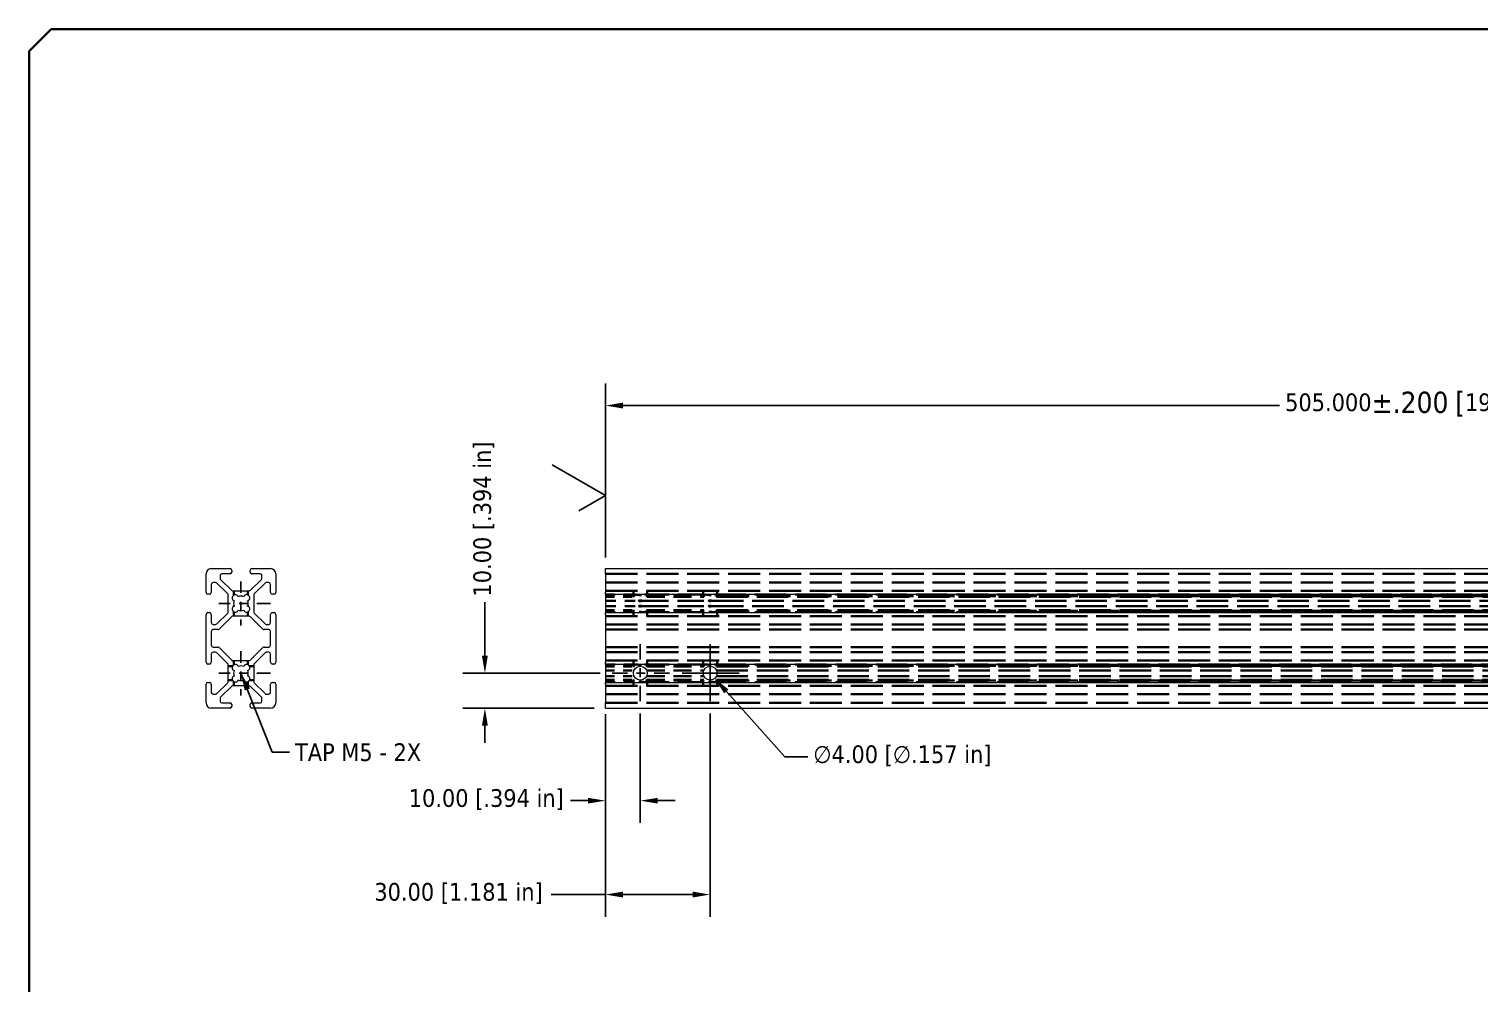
# Model space of a CAD drawing. Header units: inches. Extents: x 1 to 33.8, y 0.5 to 21.5.
# Drawn here: x 1 to 17.38, y 10.72 to 21.5 of the extents above; entities that cross this region are included whole.
import ezdxf

# ---------------------------------------------------------------- set-up
doc = ezdxf.new("R2010")
doc.units = ezdxf.units.IN
doc.header["$LTSCALE"] = 2
doc.header["$MEASUREMENT"] = 0
doc.linetypes.add('CHAIN', pattern=[0.7087, 0.4724, -0.0591, 0.1181, -0.0591])
doc.linetypes.add('DASHED', pattern=[0.2067, 0.1654, -0.0413])
doc.layers.get('0').update_dxf_attribs({"lineweight": 25})
for name, color, linetype, lineweight in [('Center Mark (ANSI)', 7, 'Continuous', 25), ('Dimension (ANSI)', 7, 'Continuous', 25), ('Hidden (ANSI)', 8, 'DASHED', 35), ('Symbol (ANSI)', 7, 'Continuous', 25), ('TITLE', 7, 'Continuous', 35), ('Visible (ANSI)', 7, 'Continuous', 18)]:
    doc.layers.add(name, color=color, linetype=linetype, lineweight=lineweight)
doc.styles.add('Note Text (ANSI)', font='tahoma.ttf')
doc.dimstyles.new('Default (ANSI)$7', dxfattribs={"dimscale": 2, "dimtxt": 0.1, "dimasz": 0.098425, "dimexe": 0.125, "dimexo": 0.0625, "dimgap": 0.031496, "dimtad": 0, "dimtih": 1, "dimtoh": 1, "dimdec": 3, "dimrnd": 1e-08, "dimzin": 4, "dimdsep": 46, "dimtxsty": 'Note Text (ANSI)', "dimblk": 'CLOSED', "dimcen": 0.09, "dimdle": 0.393701, "dimclrd": 256, "dimclre": 256, "dimclrt": 256, "dimadec": 0, "dimazin": 1, "dimtfac": 1.2, "dimtofl": 0, "dimtmove": 0, "dimatfit": 3, "dimfxl": 0, "dimtolj": 1, "dimtzin": 4, "dimlwd": -1, "dimlwe": -1, "dimarcsym": 0})
doc.dimstyles.new('Default - mm [in] (ANSI)', dxfattribs={"dimscale": 2, "dimtxt": 0.1, "dimasz": 0.098425, "dimexe": 0.125, "dimexo": 0.063, "dimgap": 0.031496, "dimtad": 0, "dimtoh": 1, "dimlfac": 25.4, "dimrnd": 1e-08, "dimzin": 4, "dimdsep": 46, "dimtxsty": 'Note Text (ANSI)', "dimcen": 0.09, "dimdle": 0.393701, "dimclrd": 256, "dimclre": 256, "dimclrt": 256, "dimadec": 1, "dimazin": 1, "dimtfac": 1.2, "dimtofl": 0, "dimtmove": 0, "dimatfit": 3, "dimfxl": 0, "dimtolj": 1, "dimtzin": 4, "dimlwd": -1, "dimlwe": -1, "dimarcsym": 0})

# ---------------------------------------------------------------- blocks, each defined once
blk = doc.blocks.new('Borders B-Size')
at = {"layer": 'TITLE'}
for p, q in [((0.5, 10.625), (0.625, 10.75)), ((0.625, 10.75), (16.75, 10.75)), ((0.5, 0.375), (0.5, 10.625))]:
    blk.add_line(p, q, dxfattribs=at)
blk = doc.blocks.new('*D15')
at = {"layer": 'Defpoints', "color": 0}
for p in [(27.387, 17.249), (7.505, 15.409), (27.387, 15.409)]:
    blk.add_point(p, dxfattribs=at)
at = {"layer": 'Dimension (ANSI)'}
for p, q in [((7.505, 15.535), (7.505, 17.499)), ((27.387, 15.535), (27.387, 17.499)), ((7.702, 17.249), (15.113, 17.249)), ((27.19, 17.249), (19.779, 17.249))]:
    blk.add_line(p, q, dxfattribs=at)
for points in [[(7.702, 17.282), (7.702, 17.216), (7.505, 17.249)], [(27.19, 17.282), (27.19, 17.216), (27.387, 17.249)]]:
    blk.add_solid(points, dxfattribs=at)
at = {"layer": 'Dimension (ANSI)', "insert": (15.176, 17.406), "char_height": 0.2, "attachment_point": 1, "style": 'Note Text (ANSI)'}
blk.add_mtext('\\A1;505.000{\\H0.24;±.200} {\\o\\l\\H0.24;[}19.882 in{\\H0.24;±.008 in}{\\o\\l\\H0.24;]}', dxfattribs=at)
blk = doc.blocks.new('*D16')
at = {"layer": 'Defpoints', "color": 0}
for p in [(6.145, 14.227), (7.57, 14.227), (7.505, 13.834)]:
    blk.add_point(p, dxfattribs=at)
at = {"layer": 'Dimension (ANSI)'}
for p, q in [((6.145, 14.424), (6.145, 15.03)), ((7.444, 14.227), (5.895, 14.227)), ((7.379, 13.834), (5.895, 13.834)), ((6.145, 13.637), (6.145, 13.44))]:
    blk.add_line(p, q, dxfattribs=at)
for points in [[(6.112, 14.424), (6.178, 14.424), (6.145, 14.227)], [(6.112, 13.637), (6.178, 13.637), (6.145, 13.834)]]:
    blk.add_solid(points, dxfattribs=at)
at = {"layer": 'Dimension (ANSI)', "insert": (6.014, 15.093), "char_height": 0.2, "attachment_point": 1, "rotation": 90, "style": 'Note Text (ANSI)'}
blk.add_mtext('\\A1;10.00 [.394 in]', dxfattribs=at)
blk = doc.blocks.new('*D17')
at = {"layer": 'Defpoints', "color": 0}
for p in [(7.505, 13.893), (7.899, 13.899), (7.899, 12.789)]:
    blk.add_point(p, dxfattribs=at)
at = {"layer": 'Dimension (ANSI)'}
for p, q in [((7.505, 13.767), (7.505, 12.539)), ((7.899, 13.773), (7.899, 12.539)), ((7.308, 12.789), (7.112, 12.789)), ((8.096, 12.789), (8.293, 12.789))]:
    blk.add_line(p, q, dxfattribs=at)
for points in [[(7.308, 12.821), (7.308, 12.756), (7.505, 12.789)], [(8.096, 12.821), (8.096, 12.756), (7.899, 12.789)]]:
    blk.add_solid(points, dxfattribs=at)
at = {"layer": 'Dimension (ANSI)', "insert": (5.285, 12.919), "char_height": 0.2, "attachment_point": 1, "style": 'Note Text (ANSI)'}
blk.add_mtext('\\A1;10.00 [.394 in]', dxfattribs=at)
blk = doc.blocks.new('*D18')
at = {"layer": 'Defpoints', "color": 0}
for p in [(7.505, 13.893), (8.686, 13.899), (8.686, 11.729)]:
    blk.add_point(p, dxfattribs=at)
at = {"layer": 'Dimension (ANSI)'}
for p, q in [((7.505, 13.767), (7.505, 11.479)), ((8.686, 13.773), (8.686, 11.479)), ((7.505, 11.729), (6.891, 11.729)), ((8.49, 11.729), (7.702, 11.729))]:
    blk.add_line(p, q, dxfattribs=at)
for points in [[(7.702, 11.762), (7.702, 11.696), (7.505, 11.729)], [(8.49, 11.762), (8.49, 11.696), (8.686, 11.729)]]:
    blk.add_solid(points, dxfattribs=at)
at = {"layer": 'Dimension (ANSI)', "insert": (4.897, 11.86), "char_height": 0.2, "attachment_point": 1, "style": 'Note Text (ANSI)'}
blk.add_mtext('\\A1;30.00 [1.181 in]', dxfattribs=at)
blk = doc.blocks.new('Surface Texture Identifier3')
at = {"layer": 'Symbol (ANSI)'}
for p, q in [((3.7522, 8.1173), (3.4522, 8.2905)), ((3.6022, 8.0307), (3.7522, 8.1173))]:
    blk.add_line(p, q, dxfattribs=at)
blk = doc.blocks.new('*D24')
at = {"layer": 'Defpoints', "color": 0}
for p in [(8.634, 14.286), (8.739, 14.169)]:
    blk.add_point(p, dxfattribs=at)
at = {"layer": 'Dimension (ANSI)'}
for p, q in [((8.686, 14.047), (8.686, 14.407)), ((8.506, 14.227), (8.866, 14.227)), ((9.528, 13.282), (8.87, 14.022)), ((9.788, 13.282), (9.528, 13.282))]:
    blk.add_line(p, q, dxfattribs=at)
blk.add_solid([(8.894, 14.044), (8.845, 14), (8.739, 14.169)], dxfattribs=at)
at = {"layer": 'Dimension (ANSI)', "insert": (9.851, 13.413), "char_height": 0.2, "attachment_point": 1, "style": 'Note Text (ANSI)'}
blk.add_mtext('\\A1;∅4.00 [∅.157 in]', dxfattribs=at)
blk = doc.blocks.new('_Closed')
at = {"color": 0, "linetype": 'ByBlock', "lineweight": -2}
for p, q in [((-1, 0.167), (0, 0)), ((-1, 0.167), (-1, -0.167)), ((0, 0), (-1, -0.167)), ((0, 0), (-1, 0))]:
    blk.add_line(p, q, dxfattribs=at)

msp = doc.modelspace()

# ---------------------------------------------------------------- linework, layer by layer
at = {"layer": 'Center Mark (ANSI)', "linetype": 'CHAIN', "ltscale": 0.138781}
for p, q in [((3.392018, 15.264845), (3.392018, 14.764845)), ((3.392018, 14.477443), (3.392018, 13.977443))]:
    msp.add_line(p, q, dxfattribs=at)
at = {"layer": 'Center Mark (ANSI)', "linetype": 'CHAIN', "ltscale": 0.161697}
for p, q in [((3.724518, 15.014845), (3.142018, 15.014845)), ((3.724518, 14.227443), (3.142018, 14.227443))]:
    msp.add_line(p, q, dxfattribs=at)
at = {"layer": 'Center Mark (ANSI)', "linetype": 'CHAIN', "ltscale": 0.182523}
for p, q in [((7.898986, 14.556183), (7.898986, 13.898703)), ((8.686388, 14.556183), (8.686388, 13.898703)), ((8.227726, 14.227443), (7.570246, 14.227443)), ((9.015128, 14.227443), (8.357647, 14.227443))]:
    msp.add_line(p, q, dxfattribs=at)
at = {"layer": 'Hidden (ANSI)', "ltscale": 1.093036}
for p, q in [((7.505285, 15.34949), (27.387175, 15.34949)), ((7.505285, 15.250868), (27.387175, 15.250868)), ((7.505285, 15.158742), (27.387175, 15.158742)), ((7.505285, 14.870947), (27.387175, 14.870947)), ((7.505285, 14.778821), (27.387175, 14.778821)), ((7.505285, 14.719766), (27.387175, 14.719766)), ((7.505285, 14.522522), (27.387175, 14.522522)), ((7.505285, 14.463467), (27.387175, 14.463467)), ((7.505285, 14.371341), (27.387175, 14.371341)), ((7.505285, 14.083545), (27.387175, 14.083545)), ((7.505285, 13.991419), (27.387175, 13.991419)), ((7.505285, 13.892797), (27.387175, 13.892797))]:
    msp.add_line(p, q, dxfattribs=at)
at = {"layer": 'Hidden (ANSI)', "ltscale": 0.046726}
for p, q in [((3.313278, 15.158742), (3.313278, 15.109573)), ((3.470758, 15.158742), (3.470758, 15.109573)), ((3.313278, 14.920116), (3.313278, 14.870947)), ((3.470758, 14.920116), (3.470758, 14.870947)), ((3.24812, 14.306183), (3.297289, 14.306183)), ((3.313278, 14.371341), (3.313278, 14.322172)), ((3.470758, 14.371341), (3.470758, 14.322172)), ((3.486747, 14.306183), (3.535916, 14.306183)), ((3.24812, 14.148703), (3.297289, 14.148703)), ((3.313278, 14.132714), (3.313278, 14.083545)), ((3.470758, 14.132714), (3.470758, 14.083545)), ((3.486747, 14.148703), (3.535916, 14.148703))]:
    msp.add_line(p, q, dxfattribs=at)
at = {"layer": 'Hidden (ANSI)', "ltscale": 0.32831}
for p, q in [((7.505285, 15.114648), (7.850128, 15.114648)), ((7.505285, 14.915041), (7.850128, 14.915041)), ((7.505285, 14.327247), (7.850128, 14.327247)), ((7.505285, 14.127639), (7.850128, 14.127639))]:
    msp.add_line(p, q, dxfattribs=at)
at = {"layer": 'Hidden (ANSI)', "ltscale": 0.299852}
for p, q in [((7.505285, 15.097345), (7.820246, 15.097345)), ((7.505285, 14.932345), (7.820246, 14.932345)), ((7.505285, 14.309943), (7.820246, 14.309943)), ((7.505285, 14.144943), (7.820246, 14.144943))]:
    msp.add_line(p, q, dxfattribs=at)
at = {"layer": 'Hidden (ANSI)', "ltscale": 0.306178}
for p, q in [((7.505285, 15.091031), (7.826888, 15.091031)), ((7.505285, 14.938658), (7.826888, 14.938658)), ((7.505285, 14.303629), (7.826888, 14.303629)), ((7.505285, 14.259096), (7.826888, 14.259096)), ((7.505285, 14.19579), (7.826888, 14.19579)), ((7.505285, 14.151257), (7.826888, 14.151257))]:
    msp.add_line(p, q, dxfattribs=at)
at = {"layer": 'Hidden (ANSI)', "ltscale": 0.058372}
for p, q in [((7.820246, 15.158742), (7.820246, 15.097345)), ((7.977726, 15.158742), (7.977726, 15.097345)), ((8.607647, 15.158742), (8.607647, 15.097345)), ((8.765128, 15.158742), (8.765128, 15.097345)), ((7.820246, 14.932345), (7.820246, 14.870947)), ((7.977726, 14.932345), (7.977726, 14.870947)), ((8.607647, 14.932345), (8.607647, 14.870947)), ((8.765128, 14.932345), (8.765128, 14.870947)), ((7.820246, 14.371341), (7.820246, 14.309943)), ((7.977726, 14.371341), (7.977726, 14.309943)), ((8.607647, 14.371341), (8.607647, 14.309943)), ((8.765128, 14.371341), (8.765128, 14.309943)), ((7.820246, 14.144943), (7.820246, 14.083545)), ((7.977726, 14.144943), (7.977726, 14.083545)), ((8.607647, 14.144943), (8.607647, 14.083545)), ((8.765128, 14.144943), (8.765128, 14.083545))]:
    msp.add_line(p, q, dxfattribs=at)
at = {"layer": 'Hidden (ANSI)', "ltscale": 0.834161}
for p, q in [((7.947845, 15.114648), (8.637529, 15.114648)), ((7.947845, 14.915041), (8.637529, 14.915041)), ((7.947845, 14.327247), (8.637529, 14.327247)), ((7.947845, 14.127639), (8.637529, 14.127639))]:
    msp.add_line(p, q, dxfattribs=at)
at = {"layer": 'Hidden (ANSI)', "ltscale": 0.612456}
for p, q in [((7.971084, 15.091031), (8.61429, 15.091031)), ((7.971084, 14.938658), (8.61429, 14.938658)), ((7.971084, 14.303629), (8.61429, 14.303629)), ((7.971084, 14.259096), (8.61429, 14.259096)), ((7.971084, 14.19579), (8.61429, 14.19579)), ((7.971084, 14.151257), (8.61429, 14.151257))]:
    msp.add_line(p, q, dxfattribs=at)
at = {"layer": 'Hidden (ANSI)', "ltscale": 0.599804}
for p, q in [((7.977726, 15.097345), (8.607647, 15.097345)), ((7.977726, 14.932345), (8.607647, 14.932345)), ((7.977726, 14.309943), (8.607647, 14.309943)), ((7.977726, 14.144943), (8.607647, 14.144943))]:
    msp.add_line(p, q, dxfattribs=at)
at = {"layer": 'Hidden (ANSI)', "ltscale": 1.074247}
for p, q in [((8.735246, 15.114648), (27.387175, 15.114648)), ((8.735246, 14.915041), (27.387175, 14.915041)), ((8.735246, 14.327247), (27.387175, 14.327247)), ((8.735246, 14.127639), (27.387175, 14.127639))]:
    msp.add_line(p, q, dxfattribs=at)
at = {"layer": 'Hidden (ANSI)', "ltscale": 1.072908}
for p, q in [((8.758486, 15.091031), (27.387175, 15.091031)), ((8.758486, 14.938658), (27.387175, 14.938658)), ((8.758486, 14.303629), (27.387175, 14.303629)), ((8.758486, 14.259096), (27.387175, 14.259096)), ((8.758486, 14.19579), (27.387175, 14.19579)), ((8.758486, 14.151257), (27.387175, 14.151257))]:
    msp.add_line(p, q, dxfattribs=at)
at = {"layer": 'Hidden (ANSI)', "ltscale": 1.098685}
for p, q in [((8.765128, 15.097345), (27.387175, 15.097345)), ((8.765128, 14.932345), (27.387175, 14.932345)), ((8.765128, 14.309943), (27.387175, 14.309943)), ((8.765128, 14.144943), (27.387175, 14.144943))]:
    msp.add_line(p, q, dxfattribs=at)
at = {"layer": 'Hidden (ANSI)', "ltscale": 0.007303}
for p, q in [((3.313278, 15.04724), (3.313278, 15.039466)), ((3.313278, 14.990223), (3.313278, 14.982449)), ((3.470758, 15.04724), (3.470758, 15.039466)), ((3.470758, 14.990223), (3.470758, 14.982449))]:
    msp.add_line(p, q, dxfattribs=at)
at = {"layer": 'Hidden (ANSI)', "ltscale": 0.355897}
for p, q in [((7.505285, 15.046497), (7.879095, 15.046497)), ((7.505285, 14.983192), (7.879095, 14.983192))]:
    msp.add_line(p, q, dxfattribs=at)
at = {"layer": 'Hidden (ANSI)', "ltscale": 0.904233}
for p, q in [((7.918877, 15.046497), (8.666497, 15.046497)), ((7.918877, 14.983192), (8.666497, 14.983192))]:
    msp.add_line(p, q, dxfattribs=at)
at = {"layer": 'Hidden (ANSI)', "ltscale": 1.075915}
for p, q in [((8.706279, 15.046497), (27.387175, 15.046497)), ((8.706279, 14.983192), (27.387175, 14.983192))]:
    msp.add_line(p, q, dxfattribs=at)
at = {"layer": 'Hidden (ANSI)', "ltscale": 0.031676}
for points, knots in [([(7.820246, 15.097345), (7.820246, 15.097345), (7.820804, 15.096811), (7.823009, 15.094711), (7.824656, 15.093143), (7.826792, 15.091121), (7.82684, 15.091076), (7.826888, 15.091031)], [0.3509638203, 0.3509638203, 0.3509638203, 0.3509638203, 0.39189348562, 0.39189348562, 0.43282315095, 0.43282315095, 0.43375417953, 0.43375417953, 0.43375417953, 0.43375417953]), ([(7.971084, 15.091031), (7.971132, 15.091076), (7.97118, 15.091121), (7.973316, 15.093143), (7.974963, 15.094711), (7.977168, 15.096811), (7.977726, 15.097345), (7.977726, 15.097345)], [0.97010110168, 0.97010110168, 0.97010110168, 0.97010110168, 0.97103213026, 0.97103213026, 1.01196179558, 1.01196179558, 1.05289146091, 1.05289146091, 1.05289146091, 1.05289146091]), ([(8.607647, 15.097345), (8.607647, 15.097345), (8.608206, 15.096811), (8.610411, 15.094711), (8.612058, 15.093143), (8.614194, 15.091121), (8.614242, 15.091076), (8.61429, 15.091031)], [0.3509638203, 0.3509638203, 0.3509638203, 0.3509638203, 0.39189348562, 0.39189348562, 0.43282315095, 0.43282315095, 0.43375417953, 0.43375417953, 0.43375417953, 0.43375417953]), ([(8.758486, 15.091031), (8.758534, 15.091076), (8.758581, 15.091121), (8.760717, 15.093143), (8.762364, 15.094711), (8.764569, 15.096811), (8.765128, 15.097345), (8.765128, 15.097345)], [0.97010110168, 0.97010110168, 0.97010110168, 0.97010110168, 0.97103213026, 0.97103213026, 1.01196179558, 1.01196179558, 1.05289146091, 1.05289146091, 1.05289146091, 1.05289146091]), ([(7.826888, 14.938658), (7.82684, 14.938613), (7.826792, 14.938568), (7.824656, 14.936546), (7.823009, 14.934978), (7.820804, 14.932878), (7.820246, 14.932345), (7.820246, 14.932345)], [0.97010110168, 0.97010110168, 0.97010110168, 0.97010110168, 0.97103213026, 0.97103213026, 1.01196179558, 1.01196179558, 1.05289146091, 1.05289146091, 1.05289146091, 1.05289146091]), ([(7.977726, 14.932345), (7.977726, 14.932345), (7.977168, 14.932878), (7.974963, 14.934978), (7.973316, 14.936546), (7.97118, 14.938568), (7.971132, 14.938613), (7.971084, 14.938658)], [0.3509638203, 0.3509638203, 0.3509638203, 0.3509638203, 0.39189348562, 0.39189348562, 0.43282315095, 0.43282315095, 0.43375417953, 0.43375417953, 0.43375417953, 0.43375417953]), ([(8.61429, 14.938658), (8.614242, 14.938613), (8.614194, 14.938568), (8.612058, 14.936546), (8.610411, 14.934978), (8.608206, 14.932878), (8.607647, 14.932345), (8.607647, 14.932345)], [0.97010110168, 0.97010110168, 0.97010110168, 0.97010110168, 0.97103213026, 0.97103213026, 1.01196179558, 1.01196179558, 1.05289146091, 1.05289146091, 1.05289146091, 1.05289146091]), ([(8.765128, 14.932345), (8.765128, 14.932345), (8.764569, 14.932878), (8.762364, 14.934978), (8.760717, 14.936546), (8.758581, 14.938568), (8.758534, 14.938613), (8.758486, 14.938658)], [0.3509638203, 0.3509638203, 0.3509638203, 0.3509638203, 0.39189348562, 0.39189348562, 0.43282315095, 0.43282315095, 0.43375417953, 0.43375417953, 0.43375417953, 0.43375417953]), ([(7.820246, 14.309943), (7.820246, 14.309943), (7.820804, 14.30941), (7.823009, 14.307309), (7.824656, 14.305742), (7.826792, 14.30372), (7.82684, 14.303675), (7.826888, 14.303629)], [0.3509638203, 0.3509638203, 0.3509638203, 0.3509638203, 0.39189348562, 0.39189348562, 0.43282315095, 0.43282315095, 0.43375417953, 0.43375417953, 0.43375417953, 0.43375417953]), ([(7.971084, 14.303629), (7.971132, 14.303675), (7.97118, 14.30372), (7.973316, 14.305742), (7.974963, 14.307309), (7.977168, 14.30941), (7.977726, 14.309943), (7.977726, 14.309943)], [0.97010110168, 0.97010110168, 0.97010110168, 0.97010110168, 0.97103213026, 0.97103213026, 1.01196179558, 1.01196179558, 1.05289146091, 1.05289146091, 1.05289146091, 1.05289146091]), ([(8.607647, 14.309943), (8.607647, 14.309943), (8.608206, 14.30941), (8.610411, 14.307309), (8.612058, 14.305742), (8.614194, 14.30372), (8.614242, 14.303675), (8.61429, 14.303629)], [0.3509638203, 0.3509638203, 0.3509638203, 0.3509638203, 0.39189348562, 0.39189348562, 0.43282315095, 0.43282315095, 0.43375417953, 0.43375417953, 0.43375417953, 0.43375417953]), ([(8.758486, 14.303629), (8.758534, 14.303675), (8.758581, 14.30372), (8.760717, 14.305742), (8.762364, 14.307309), (8.764569, 14.30941), (8.765128, 14.309943), (8.765128, 14.309943)], [0.97010110168, 0.97010110168, 0.97010110168, 0.97010110168, 0.97103213026, 0.97103213026, 1.01196179558, 1.01196179558, 1.05289146091, 1.05289146091, 1.05289146091, 1.05289146091]), ([(7.826888, 14.151257), (7.82684, 14.151211), (7.826792, 14.151166), (7.824656, 14.149144), (7.823009, 14.147577), (7.820804, 14.145476), (7.820246, 14.144943), (7.820246, 14.144943)], [0.97010110168, 0.97010110168, 0.97010110168, 0.97010110168, 0.97103213026, 0.97103213026, 1.01196179558, 1.01196179558, 1.05289146091, 1.05289146091, 1.05289146091, 1.05289146091]), ([(7.977726, 14.144943), (7.977726, 14.144943), (7.977168, 14.145476), (7.974963, 14.147577), (7.973316, 14.149144), (7.97118, 14.151166), (7.971132, 14.151211), (7.971084, 14.151257)], [0.3509638203, 0.3509638203, 0.3509638203, 0.3509638203, 0.39189348562, 0.39189348562, 0.43282315095, 0.43282315095, 0.43375417953, 0.43375417953, 0.43375417953, 0.43375417953]), ([(8.61429, 14.151257), (8.614242, 14.151211), (8.614194, 14.151166), (8.612058, 14.149144), (8.610411, 14.147577), (8.608206, 14.145476), (8.607647, 14.144943), (8.607647, 14.144943)], [0.97010110168, 0.97010110168, 0.97010110168, 0.97010110168, 0.97103213026, 0.97103213026, 1.01196179558, 1.01196179558, 1.05289146091, 1.05289146091, 1.05289146091, 1.05289146091]), ([(8.765128, 14.144943), (8.765128, 14.144943), (8.764569, 14.145476), (8.762364, 14.147577), (8.760717, 14.149144), (8.758581, 14.151166), (8.758534, 14.151211), (8.758486, 14.151257)], [0.3509638203, 0.3509638203, 0.3509638203, 0.3509638203, 0.39189348562, 0.39189348562, 0.43282315095, 0.43282315095, 0.43375417953, 0.43375417953, 0.43375417953, 0.43375417953])]:
    msp.add_open_spline(points, degree=3, knots=knots, dxfattribs=at)
at = {"layer": 'Hidden (ANSI)', "ltscale": 0.193586}
for points, knots in [([(7.826888, 15.091031), (7.82703, 15.092352), (7.827213, 15.093656), (7.828087, 15.09853), (7.829109, 15.101803), (7.83164, 15.10679), (7.83348, 15.109093), (7.83873, 15.113224), (7.843835, 15.11448), (7.855496, 15.114832), (7.863584, 15.113451), (7.880923, 15.11074), (7.890201, 15.109573), (7.907771, 15.109573), (7.917049, 15.11074), (7.934388, 15.113451), (7.942476, 15.114832), (7.954137, 15.11448), (7.959242, 15.113224), (7.964492, 15.109093), (7.966332, 15.10679), (7.968863, 15.101803), (7.969885, 15.09853), (7.970759, 15.093656), (7.970942, 15.092352), (7.971084, 15.091031)], [0.0183417285, 0.0183417285, 0.0183417285, 0.0183417285, 0.0282332983, 0.0282332983, 0.0564665965, 0.0564665965, 0.082857158, 0.082857158, 0.1313662589, 0.1313662589, 0.1983111091, 0.1983111091, 0.2652559592, 0.2652559592, 0.3322008094, 0.3322008094, 0.3991456595, 0.3991456595, 0.4476547605, 0.4476547605, 0.4740453219, 0.4740453219, 0.5022786202, 0.5022786202, 0.5121701899, 0.5121701899, 0.5121701899, 0.5121701899]), ([(8.61429, 15.091031), (8.614432, 15.092352), (8.614615, 15.093656), (8.615488, 15.09853), (8.616511, 15.101803), (8.619042, 15.10679), (8.620882, 15.109093), (8.626132, 15.113224), (8.631236, 15.11448), (8.642898, 15.114832), (8.650986, 15.113451), (8.668325, 15.11074), (8.677602, 15.109573), (8.695173, 15.109573), (8.70445, 15.11074), (8.72179, 15.113451), (8.729877, 15.114832), (8.741539, 15.11448), (8.746644, 15.113224), (8.751893, 15.109093), (8.753733, 15.10679), (8.756265, 15.101803), (8.757287, 15.09853), (8.75816, 15.093656), (8.758344, 15.092352), (8.758486, 15.091031)], [0.0183417285, 0.0183417285, 0.0183417285, 0.0183417285, 0.0282332983, 0.0282332983, 0.0564665965, 0.0564665965, 0.082857158, 0.082857158, 0.1313662589, 0.1313662589, 0.1983111091, 0.1983111091, 0.2652559592, 0.2652559592, 0.3322008094, 0.3322008094, 0.3991456595, 0.3991456595, 0.4476547605, 0.4476547605, 0.4740453219, 0.4740453219, 0.5022786202, 0.5022786202, 0.5121701899, 0.5121701899, 0.5121701899, 0.5121701899]), ([(7.971084, 14.938658), (7.970942, 14.937337), (7.970759, 14.936033), (7.969885, 14.931159), (7.968863, 14.927886), (7.966332, 14.922899), (7.964492, 14.920596), (7.959242, 14.916465), (7.954137, 14.915209), (7.942476, 14.914857), (7.934388, 14.916238), (7.917049, 14.918949), (7.907771, 14.920116), (7.890201, 14.920116), (7.880923, 14.918949), (7.863584, 14.916238), (7.855496, 14.914857), (7.843835, 14.915209), (7.83873, 14.916465), (7.83348, 14.920596), (7.83164, 14.922899), (7.829109, 14.927886), (7.828087, 14.931159), (7.827213, 14.936033), (7.82703, 14.937337), (7.826888, 14.938658)], [0.548853647, 0.548853647, 0.548853647, 0.548853647, 0.5587452167, 0.5587452167, 0.586978515, 0.586978515, 0.6133690764, 0.6133690764, 0.6618781774, 0.6618781774, 0.7288230276, 0.7288230276, 0.7957678777, 0.7957678777, 0.8627127278, 0.8627127278, 0.929657578, 0.929657578, 0.978166679, 0.978166679, 1.0045572404, 1.0045572404, 1.0327905387, 1.0327905387, 1.0426821084, 1.0426821084, 1.0426821084, 1.0426821084]), ([(8.758486, 14.938658), (8.758344, 14.937337), (8.75816, 14.936033), (8.757287, 14.931159), (8.756265, 14.927886), (8.753733, 14.922899), (8.751893, 14.920596), (8.746644, 14.916465), (8.741539, 14.915209), (8.729877, 14.914857), (8.72179, 14.916238), (8.70445, 14.918949), (8.695173, 14.920116), (8.677602, 14.920116), (8.668325, 14.918949), (8.650986, 14.916238), (8.642898, 14.914857), (8.631236, 14.915209), (8.626132, 14.916465), (8.620882, 14.920596), (8.619042, 14.922899), (8.616511, 14.927886), (8.615488, 14.931159), (8.614615, 14.936033), (8.614432, 14.937337), (8.61429, 14.938658)], [0.548853647, 0.548853647, 0.548853647, 0.548853647, 0.5587452167, 0.5587452167, 0.586978515, 0.586978515, 0.6133690764, 0.6133690764, 0.6618781774, 0.6618781774, 0.7288230276, 0.7288230276, 0.7957678777, 0.7957678777, 0.8627127278, 0.8627127278, 0.929657578, 0.929657578, 0.978166679, 0.978166679, 1.0045572404, 1.0045572404, 1.0327905387, 1.0327905387, 1.0426821084, 1.0426821084, 1.0426821084, 1.0426821084]), ([(7.826888, 14.303629), (7.82703, 14.304951), (7.827213, 14.306255), (7.828087, 14.311128), (7.829109, 14.314402), (7.83164, 14.319389), (7.83348, 14.321691), (7.83873, 14.325822), (7.843835, 14.327078), (7.855496, 14.32743), (7.863584, 14.326049), (7.880923, 14.323339), (7.890201, 14.322172), (7.907771, 14.322172), (7.917049, 14.323339), (7.934388, 14.326049), (7.942476, 14.32743), (7.954137, 14.327078), (7.959242, 14.325822), (7.964492, 14.321691), (7.966332, 14.319389), (7.968863, 14.314402), (7.969885, 14.311128), (7.970759, 14.306255), (7.970942, 14.304951), (7.971084, 14.303629)], [0.0183417285, 0.0183417285, 0.0183417285, 0.0183417285, 0.0282332983, 0.0282332983, 0.0564665965, 0.0564665965, 0.082857158, 0.082857158, 0.1313662589, 0.1313662589, 0.1983111091, 0.1983111091, 0.2652559592, 0.2652559592, 0.3322008094, 0.3322008094, 0.3991456595, 0.3991456595, 0.4476547605, 0.4476547605, 0.4740453219, 0.4740453219, 0.5022786202, 0.5022786202, 0.5121701899, 0.5121701899, 0.5121701899, 0.5121701899]), ([(8.61429, 14.303629), (8.614432, 14.304951), (8.614615, 14.306255), (8.615488, 14.311128), (8.616511, 14.314402), (8.619042, 14.319389), (8.620882, 14.321691), (8.626132, 14.325822), (8.631236, 14.327078), (8.642898, 14.32743), (8.650986, 14.326049), (8.668325, 14.323339), (8.677602, 14.322172), (8.695173, 14.322172), (8.70445, 14.323339), (8.72179, 14.326049), (8.729877, 14.32743), (8.741539, 14.327078), (8.746644, 14.325822), (8.751893, 14.321691), (8.753733, 14.319389), (8.756265, 14.314402), (8.757287, 14.311128), (8.75816, 14.306255), (8.758344, 14.304951), (8.758486, 14.303629)], [0.0183417285, 0.0183417285, 0.0183417285, 0.0183417285, 0.0282332983, 0.0282332983, 0.0564665965, 0.0564665965, 0.082857158, 0.082857158, 0.1313662589, 0.1313662589, 0.1983111091, 0.1983111091, 0.2652559592, 0.2652559592, 0.3322008094, 0.3322008094, 0.3991456595, 0.3991456595, 0.4476547605, 0.4476547605, 0.4740453219, 0.4740453219, 0.5022786202, 0.5022786202, 0.5121701899, 0.5121701899, 0.5121701899, 0.5121701899]), ([(7.971084, 14.151257), (7.970942, 14.149935), (7.970759, 14.148631), (7.969885, 14.143758), (7.968863, 14.140484), (7.966332, 14.135497), (7.964492, 14.133195), (7.959242, 14.129064), (7.954137, 14.127808), (7.942476, 14.127456), (7.934388, 14.128836), (7.917049, 14.131547), (7.907771, 14.132714), (7.890201, 14.132714), (7.880923, 14.131547), (7.863584, 14.128836), (7.855496, 14.127456), (7.843835, 14.127808), (7.83873, 14.129064), (7.83348, 14.133195), (7.83164, 14.135497), (7.829109, 14.140484), (7.828087, 14.143758), (7.827213, 14.148631), (7.82703, 14.149935), (7.826888, 14.151257)], [0.548853647, 0.548853647, 0.548853647, 0.548853647, 0.5587452167, 0.5587452167, 0.586978515, 0.586978515, 0.6133690764, 0.6133690764, 0.6618781774, 0.6618781774, 0.7288230276, 0.7288230276, 0.7957678777, 0.7957678777, 0.8627127278, 0.8627127278, 0.929657578, 0.929657578, 0.978166679, 0.978166679, 1.0045572404, 1.0045572404, 1.0327905387, 1.0327905387, 1.0426821084, 1.0426821084, 1.0426821084, 1.0426821084]), ([(8.758486, 14.151257), (8.758344, 14.149935), (8.75816, 14.148631), (8.757287, 14.143758), (8.756265, 14.140484), (8.753733, 14.135497), (8.751893, 14.133195), (8.746644, 14.129064), (8.741539, 14.127808), (8.729877, 14.127456), (8.72179, 14.128836), (8.70445, 14.131547), (8.695173, 14.132714), (8.677602, 14.132714), (8.668325, 14.131547), (8.650986, 14.128836), (8.642898, 14.127456), (8.631236, 14.127808), (8.626132, 14.129064), (8.620882, 14.133195), (8.619042, 14.135497), (8.616511, 14.140484), (8.615488, 14.143758), (8.614615, 14.148631), (8.614432, 14.149935), (8.61429, 14.151257)], [0.548853647, 0.548853647, 0.548853647, 0.548853647, 0.5587452167, 0.5587452167, 0.586978515, 0.586978515, 0.6133690764, 0.6133690764, 0.6618781774, 0.6618781774, 0.7288230276, 0.7288230276, 0.7957678777, 0.7957678777, 0.8627127278, 0.8627127278, 0.929657578, 0.929657578, 0.978166679, 0.978166679, 1.0045572404, 1.0045572404, 1.0327905387, 1.0327905387, 1.0426821084, 1.0426821084, 1.0426821084, 1.0426821084])]:
    msp.add_open_spline(points, degree=3, knots=knots, dxfattribs=at)
at = {"layer": 'Hidden (ANSI)', "ltscale": 0.038232}
for points, knots in [([(7.918877, 15.046497), (7.91224, 15.046921), (7.905415, 15.04724), (7.892557, 15.04724), (7.885732, 15.046921), (7.879095, 15.046497)], [0.68139562919, 0.68139562919, 0.68139562919, 0.68139562919, 0.73038460527, 0.73038460527, 0.77937358136, 0.77937358136, 0.77937358136, 0.77937358136]), ([(7.879095, 14.983192), (7.885732, 14.982768), (7.892557, 14.982449), (7.905415, 14.982449), (7.91224, 14.982768), (7.918877, 14.983192)], [0.19447255901, 0.19447255901, 0.19447255901, 0.19447255901, 0.24346153509, 0.24346153509, 0.29245051117, 0.29245051117, 0.29245051117, 0.29245051117]), ([(8.706279, 15.046497), (8.699642, 15.046921), (8.692817, 15.04724), (8.679959, 15.04724), (8.673134, 15.046921), (8.666497, 15.046497)], [0.68139562919, 0.68139562919, 0.68139562919, 0.68139562919, 0.73038460527, 0.73038460527, 0.77937358136, 0.77937358136, 0.77937358136, 0.77937358136]), ([(8.666497, 14.983192), (8.673134, 14.982768), (8.679959, 14.982449), (8.692817, 14.982449), (8.699642, 14.982768), (8.706279, 14.983192)], [0.19447255901, 0.19447255901, 0.19447255901, 0.19447255901, 0.24346153509, 0.24346153509, 0.29245051117, 0.29245051117, 0.29245051117, 0.29245051117])]:
    msp.add_open_spline(points, degree=3, knots=knots, dxfattribs=at)
at = {"layer": 'Hidden (ANSI)', "ltscale": 0.040997}
for points in [[(7.879095, 15.046497), (7.880319, 15.045728), (7.881555, 15.044994), (7.885273, 15.042953), (7.887792, 15.041774), (7.893114, 15.040032), (7.895914, 15.039466), (7.902058, 15.039466), (7.904858, 15.040032), (7.91018, 15.041774), (7.9127, 15.042953), (7.916417, 15.044994), (7.917653, 15.045728), (7.918877, 15.046497)], [(7.918877, 14.983192), (7.917653, 14.983961), (7.916417, 14.984695), (7.9127, 14.986736), (7.91018, 14.987915), (7.904858, 14.989657), (7.902058, 14.990223), (7.895914, 14.990223), (7.893114, 14.989657), (7.887792, 14.987915), (7.885273, 14.986736), (7.881555, 14.984695), (7.880319, 14.983961), (7.879095, 14.983192)], [(8.666497, 15.046497), (8.667721, 15.045728), (8.668957, 15.044994), (8.672674, 15.042953), (8.675194, 15.041774), (8.680515, 15.040032), (8.683316, 15.039466), (8.689459, 15.039466), (8.69226, 15.040032), (8.697581, 15.041774), (8.700101, 15.042953), (8.703818, 15.044994), (8.705055, 15.045728), (8.706279, 15.046497)], [(8.706279, 14.983192), (8.705055, 14.983961), (8.703818, 14.984695), (8.700101, 14.986736), (8.697581, 14.987915), (8.69226, 14.989657), (8.689459, 14.990223), (8.683316, 14.990223), (8.680515, 14.989657), (8.675194, 14.987915), (8.672674, 14.986736), (8.668957, 14.984695), (8.667721, 14.983961), (8.666497, 14.983192)]]:
    msp.add_open_spline(points, degree=3, knots=[0.6432050042, 0.6432050042, 0.6432050042, 0.6432050042, 0.6551163509, 0.6551163509, 0.6785219957, 0.6785219957, 0.7019276406, 0.7019276406, 0.7253332855, 0.7253332855, 0.7487389304, 0.7487389304, 0.760650277, 0.760650277, 0.760650277, 0.760650277], dxfattribs=at)
at = {"layer": 'Visible (ANSI)'}
for p, q in [((3.057372, 15.408545), (3.268475, 15.408545)), ((3.515561, 15.408545), (3.726664, 15.408545)), ((7.505285, 15.408545), (27.387175, 15.408545)), ((7.505285, 15.34949), (7.505285, 15.408545)), ((2.998317, 15.138388), (2.998317, 15.34949)), ((3.057372, 15.230868), (3.057372, 15.138388)), ((3.105952, 15.250868), (3.077372, 15.250868)), ((3.242262, 15.122842), (3.120094, 15.24501)), ((3.155994, 15.32949), (3.155994, 15.300911)), ((3.161852, 15.286769), (3.284021, 15.1646)), ((3.268475, 15.34949), (3.175994, 15.34949)), ((3.288475, 15.388545), (3.288475, 15.36949)), ((3.495561, 15.36949), (3.495561, 15.388545)), ((3.500015, 15.1646), (3.622184, 15.286769)), ((3.608042, 15.34949), (3.515561, 15.34949)), ((3.663942, 15.24501), (3.541773, 15.122842)), ((3.628042, 15.300911), (3.628042, 15.32949)), ((3.706664, 15.250868), (3.678084, 15.250868)), ((3.726664, 15.138388), (3.726664, 15.230868)), ((3.785719, 15.34949), (3.785719, 15.138388)), ((7.505285, 15.34949), (7.505285, 15.138388)), ((3.037372, 15.118388), (3.018317, 15.118388)), ((3.24812, 14.920989), (3.24812, 15.1087)), ((3.298163, 15.158742), (3.485873, 15.158742)), ((3.30836, 15.105573), (3.301289, 15.098502)), ((3.482747, 15.098502), (3.475675, 15.105573)), ((3.535916, 15.1087), (3.535916, 14.920989)), ((3.765719, 15.118388), (3.746664, 15.118388)), ((7.505285, 15.118388), (7.505285, 15.138388)), ((7.505285, 15.118388), (27.387175, 15.118388)), ((7.505285, 15.118388), (7.505285, 15.1087)), ((7.505285, 15.1087), (7.505285, 14.920989)), ((3.018317, 14.911301), (3.037372, 14.911301)), ((3.120094, 14.784679), (3.242262, 14.906847)), ((3.301289, 14.931187), (3.30836, 14.924116)), ((3.475675, 14.924116), (3.482747, 14.931187)), ((3.541773, 14.906847), (3.663942, 14.784679)), ((3.746664, 14.911301), (3.765719, 14.911301)), ((7.505285, 14.920989), (7.505285, 14.911301)), ((7.505285, 14.911301), (27.387175, 14.911301)), ((7.505285, 14.891301), (7.505285, 14.911301)), ((2.998317, 14.350986), (2.998317, 14.891301)), ((3.057372, 14.891301), (3.057372, 14.798821)), ((3.077372, 14.778821), (3.105952, 14.778821)), ((3.284021, 14.865089), (3.144555, 14.725624)), ((3.485873, 14.870947), (3.298163, 14.870947)), ((3.639481, 14.725624), (3.500015, 14.865089)), ((3.678084, 14.778821), (3.706664, 14.778821)), ((3.726664, 14.798821), (3.726664, 14.891301)), ((3.785719, 14.891301), (3.785719, 14.350986)), ((7.505285, 14.891301), (7.505285, 14.350986)), ((3.057372, 14.699766), (3.057372, 14.542522)), ((3.130413, 14.719766), (3.077372, 14.719766)), ((3.706664, 14.719766), (3.653623, 14.719766)), ((3.726664, 14.542522), (3.726664, 14.699766)), ((3.057372, 14.443467), (3.057372, 14.350986)), ((3.077372, 14.522522), (3.130413, 14.522522)), ((3.105952, 14.463467), (3.077372, 14.463467)), ((3.242262, 14.33544), (3.120094, 14.457609)), ((3.144555, 14.516664), (3.284021, 14.377198)), ((3.500015, 14.377198), (3.639481, 14.516664)), ((3.663942, 14.457609), (3.541773, 14.33544)), ((3.653623, 14.522522), (3.706664, 14.522522)), ((3.706664, 14.463467), (3.678084, 14.463467)), ((3.726664, 14.350986), (3.726664, 14.443467)), ((3.037372, 14.330986), (3.018317, 14.330986)), ((3.24812, 14.133588), (3.24812, 14.321298)), ((3.298163, 14.371341), (3.485873, 14.371341)), ((3.30836, 14.318172), (3.301289, 14.3111)), ((3.482747, 14.3111), (3.475675, 14.318172)), ((3.535916, 14.321298), (3.535916, 14.133588)), ((3.765719, 14.330986), (3.746664, 14.330986)), ((7.505285, 14.330986), (7.505285, 14.350986)), ((7.505285, 14.330986), (27.387175, 14.330986)), ((7.505285, 14.330986), (7.505285, 14.321298)), ((7.505285, 14.321298), (7.505285, 14.133588)), ((2.998317, 13.892797), (2.998317, 14.1039)), ((3.018317, 14.1239), (3.037372, 14.1239)), ((3.057372, 14.1039), (3.057372, 14.011419)), ((3.120094, 13.997277), (3.242262, 14.119446)), ((3.485873, 14.083545), (3.298163, 14.083545)), ((3.301289, 14.143785), (3.30836, 14.136714)), ((3.475675, 14.136714), (3.482747, 14.143785)), ((3.541773, 14.119446), (3.663942, 13.997277)), ((3.726664, 14.011419), (3.726664, 14.1039)), ((3.746664, 14.1239), (3.765719, 14.1239)), ((3.785719, 14.1039), (3.785719, 13.892797)), ((7.505285, 14.133588), (7.505285, 14.1239)), ((7.505285, 14.1239), (27.387175, 14.1239)), ((7.505285, 14.1039), (7.505285, 14.1239)), ((7.505285, 14.1039), (7.505285, 13.892797)), ((3.077372, 13.991419), (3.105952, 13.991419)), ((3.155994, 13.941377), (3.155994, 13.912797)), ((3.284021, 14.077687), (3.161852, 13.955519)), ((3.622184, 13.955519), (3.500015, 14.077687)), ((3.628042, 13.912797), (3.628042, 13.941377)), ((3.678084, 13.991419), (3.706664, 13.991419)), ((3.268475, 13.833742), (3.057372, 13.833742)), ((3.175994, 13.892797), (3.268475, 13.892797)), ((3.288475, 13.872797), (3.288475, 13.853742)), ((3.495561, 13.853742), (3.495561, 13.872797)), ((3.515561, 13.892797), (3.608042, 13.892797)), ((3.726664, 13.833742), (3.515561, 13.833742)), ((7.505285, 13.833742), (7.505285, 13.892797)), ((7.505285, 13.833742), (27.387175, 13.833742))]:
    msp.add_line(p, q, dxfattribs=at)
for centre in [(7.898986, 14.227443), (8.686388, 14.227443)]:
    msp.add_circle(centre, 0.07874, dxfattribs=at)
for centre, radius, start, end in [((3.057372, 15.34949), 0.059055, 90, 180), ((3.268475, 15.388545), 0.02, 0, 90), ((3.515561, 15.388545), 0.02, 90, 180), ((3.726664, 15.34949), 0.059055, 0, 90), ((3.077372, 15.230868), 0.02, 90, 180), ((3.105952, 15.230868), 0.02, 45, 90), ((3.175994, 15.32949), 0.02, 90, 180), ((3.175994, 15.300911), 0.02, 180, 225), ((3.268475, 15.36949), 0.02, 270, 0), ((3.515561, 15.36949), 0.02, 180, 270), ((3.608042, 15.32949), 0.02, 0, 90), ((3.608042, 15.300911), 0.02, 315, 0), ((3.678084, 15.230868), 0.02, 90, 135), ((3.706664, 15.230868), 0.02, 0, 90), ((3.018317, 15.138388), 0.02, 180, 270), ((3.037372, 15.138388), 0.02, 270, 0), ((3.22812, 15.1087), 0.02, 0, 45), ((3.298163, 15.178742), 0.02, 225, 270), ((3.323199, 15.076593), 0.030984, 135, 256.2453695), ((3.33027, 15.083664), 0.030984, 13.7546305, 135), ((3.392018, 15.014845), 0.0825, 67.4389145, 112.5610855), ((3.453766, 15.083664), 0.030984, 45, 166.2453695), ((3.460837, 15.076593), 0.030984, 283.7546305, 45), ((3.485873, 15.178742), 0.02, 270, 315), ((3.555916, 15.1087), 0.02, 135, 180), ((3.746664, 15.138388), 0.02, 180, 270), ((3.765719, 15.138388), 0.02, 270, 0), ((3.018317, 14.891301), 0.02, 90, 180), ((3.037372, 14.891301), 0.02, 0, 90), ((3.22812, 14.920989), 0.02, 315, 0), ((3.323199, 14.953096), 0.030984, 103.7546305, 225), ((3.33027, 14.946025), 0.030984, 225, 346.2453695), ((3.392018, 15.014845), 0.0825, 157.4389145, 202.5610855), ((3.392018, 15.014845), 0.0825, 247.4389145, 292.5610855), ((3.453766, 14.946025), 0.030984, 193.7546305, 315), ((3.392018, 15.014845), 0.0825, 337.4389145, 22.5610855), ((3.460837, 14.953096), 0.030984, 315, 76.2453695), ((3.555916, 14.920989), 0.02, 180, 225), ((3.746664, 14.891301), 0.02, 90, 180), ((3.765719, 14.891301), 0.02, 0, 90), ((3.077372, 14.798821), 0.02, 180, 270), ((3.105952, 14.798821), 0.02, 270, 315), ((3.298163, 14.850947), 0.02, 90, 135), ((3.485873, 14.850947), 0.02, 45, 90), ((3.678084, 14.798821), 0.02, 225, 270), ((3.706664, 14.798821), 0.02, 270, 0), ((3.077372, 14.699766), 0.02, 90, 180), ((3.130413, 14.739766), 0.02, 270, 315), ((3.653623, 14.739766), 0.02, 225, 270), ((3.706664, 14.699766), 0.02, 0, 90), ((3.077372, 14.542522), 0.02, 180, 270), ((3.077372, 14.443467), 0.02, 90, 180), ((3.105952, 14.443467), 0.02, 45, 90), ((3.130413, 14.502522), 0.02, 45, 90), ((3.653623, 14.502522), 0.02, 90, 135), ((3.678084, 14.443467), 0.02, 90, 135), ((3.706664, 14.542522), 0.02, 270, 0), ((3.706664, 14.443467), 0.02, 0, 90), ((3.018317, 14.350986), 0.02, 180, 270), ((3.037372, 14.350986), 0.02, 270, 0), ((3.22812, 14.321298), 0.02, 0, 45), ((3.298163, 14.391341), 0.02, 225, 270), ((3.323199, 14.289191), 0.030984, 135, 256.2453695), ((3.33027, 14.296262), 0.030984, 13.7546305, 135), ((3.392018, 14.227443), 0.0825, 157.4389145, 202.5610855), ((3.392018, 14.227443), 0.0825, 67.4389145, 112.5610855), ((3.453766, 14.296262), 0.030984, 45, 166.2453695), ((3.460837, 14.289191), 0.030984, 283.7546305, 45), ((3.392018, 14.227443), 0.0825, 337.4389145, 22.5610855), ((3.485873, 14.391341), 0.02, 270, 315), ((3.555916, 14.321298), 0.02, 135, 180), ((3.746664, 14.350986), 0.02, 180, 270), ((3.765719, 14.350986), 0.02, 270, 0), ((3.018317, 14.1039), 0.02, 90, 180), ((3.037372, 14.1039), 0.02, 0, 90), ((3.22812, 14.133588), 0.02, 315, 0), ((3.298163, 14.063545), 0.02, 90, 135), ((3.323199, 14.165695), 0.030984, 103.7546305, 225), ((3.33027, 14.158624), 0.030984, 225, 346.2453695), ((3.392018, 14.227443), 0.0825, 247.4389145, 292.5610855), ((3.453766, 14.158624), 0.030984, 193.7546305, 315), ((3.460837, 14.165695), 0.030984, 315, 76.2453695), ((3.485873, 14.063545), 0.02, 45, 90), ((3.555916, 14.133588), 0.02, 180, 225), ((3.746664, 14.1039), 0.02, 90, 180), ((3.765719, 14.1039), 0.02, 0, 90), ((3.077372, 14.011419), 0.02, 180, 270), ((3.105952, 14.011419), 0.02, 270, 315), ((3.175994, 13.941377), 0.02, 135, 180), ((3.608042, 13.941377), 0.02, 0, 45), ((3.678084, 14.011419), 0.02, 225, 270), ((3.706664, 14.011419), 0.02, 270, 0), ((3.057372, 13.892797), 0.059055, 180, 270), ((3.175994, 13.912797), 0.02, 180, 270), ((3.268475, 13.872797), 0.02, 0, 90), ((3.268475, 13.853742), 0.02, 270, 0), ((3.515561, 13.872797), 0.02, 90, 180), ((3.515561, 13.853742), 0.02, 180, 270), ((3.608042, 13.912797), 0.02, 270, 0), ((3.726664, 13.892797), 0.059055, 270, 0)]:
    msp.add_arc(centre, radius, start, end, dxfattribs=at)

# ---------------------------------------------------------------- block references
at = {"xscale": 2, "yscale": 2, "zscale": 2}
msp.add_blockref('Borders B-Size', (0, 0), dxfattribs=at)
at = {"layer": 'Symbol (ANSI)', "xscale": 2, "yscale": 2, "zscale": 2}
msp.add_blockref('Surface Texture Identifier3', (0, 0), dxfattribs=at)

# ---------------------------------------------------------------- texts
at = {"layer": 'Symbol (ANSI)', "insert": (4.002068, 13.43631), "char_height": 0.20000001, "width": 1.5066451, "attachment_point": 1, "style": 'Note Text (ANSI)'}
msp.add_mtext('\\fTahoma|b0|i0;TAP M5 - 2X', dxfattribs=at)

# ---------------------------------------------------------------- dimensions: what is measured, and where the dimension line sits
at = {"layer": 'Dimension (ANSI)'}
for base, p1, p2, angle, override, picture, middle in [((27.387175, 17.248881), (7.505285, 15.408545), (27.387175, 15.408545), 180, {"dimgap": 0.031496, "dimtoh": 0, "dimdec": 3, "dimlfac": 25.4, "dimtol": 1, "dimlim": 0, "dimtp": 0.2, "dimtm": 0.2, "dimtdec": 3, "dimatfit": 1}, '*D15', (17.44623, 17.248881)), ((6.144922, 14.227443), (7.505285, 13.833742), (7.570246, 14.227443), 270, {"dimgap": 0.031496, "dimtoh": 0, "dimdec": 2, "dimlfac": 25.4, "dimtol": 0, "dimlim": 0, "dimtp": 0, "dimtm": 0, "dimtdec": 2, "dimatfit": 1}, '*D16', (6.144922, 15.975182)), ((8.686388, 11.72905), (7.505285, 13.892797), (8.686388, 13.898703), 180, {"dimgap": 0.031496, "dimtoh": 0, "dimdec": 2, "dimlfac": 25.4, "dimtol": 0, "dimlim": 0, "dimtp": 0, "dimtm": 0, "dimtdec": 2, "dimatfit": 2}, '*D18', (5.862208, 11.72905)), ((7.898986, 12.788631), (7.505285, 13.892797), (7.898986, 13.898703), 180, {"dimgap": 0.031496, "dimtoh": 0, "dimdec": 2, "dimlfac": 25.4, "dimtol": 0, "dimlim": 0, "dimtp": 0, "dimtm": 0, "dimtdec": 2, "dimatfit": 1}, '*D17', (6.166658, 12.788631))]:
    dim = msp.add_linear_dim(base=base, p1=p1, p2=p2, angle=angle, dimstyle='Default - mm [in] (ANSI)', override=override, dxfattribs=at)
    dim.commit()
    dim.dimension.update_dxf_attribs({"geometry": picture, "text_midpoint": middle, "dimtype": 160})
dim = msp.add_diameter_dim_2p(p1=(8.634007, 14.286233), p2=(8.738768, 14.168653), dimstyle='Default - mm [in] (ANSI)', override={"dimgap": 0.031496, "dimtih": 1, "dimdec": 2, "dimlfac": 25.4, "dimtol": 0, "dimlim": 0, "dimtp": 0, "dimtm": 0, "dimtdec": 2}, dxfattribs=at)
dim.commit()
dim.dimension.update_dxf_attribs({"geometry": '*D24', "text_midpoint": (10.884643, 13.282403), "dimtype": 163})

# ---------------------------------------------------------------- leaders
at = {"layer": 'Symbol (ANSI)', "annotation_type": 0, "has_hookline": 1, "hookline_direction": 0, "text_width": 1.505977}
msp.add_leader([(3.392018, 14.227443), (3.742226, 13.33631), (3.939076, 13.33631)], dimstyle='Default (ANSI)$7', override={"dimtad": 0}, dxfattribs=at)

doc.saveas('drawing.dxf')
